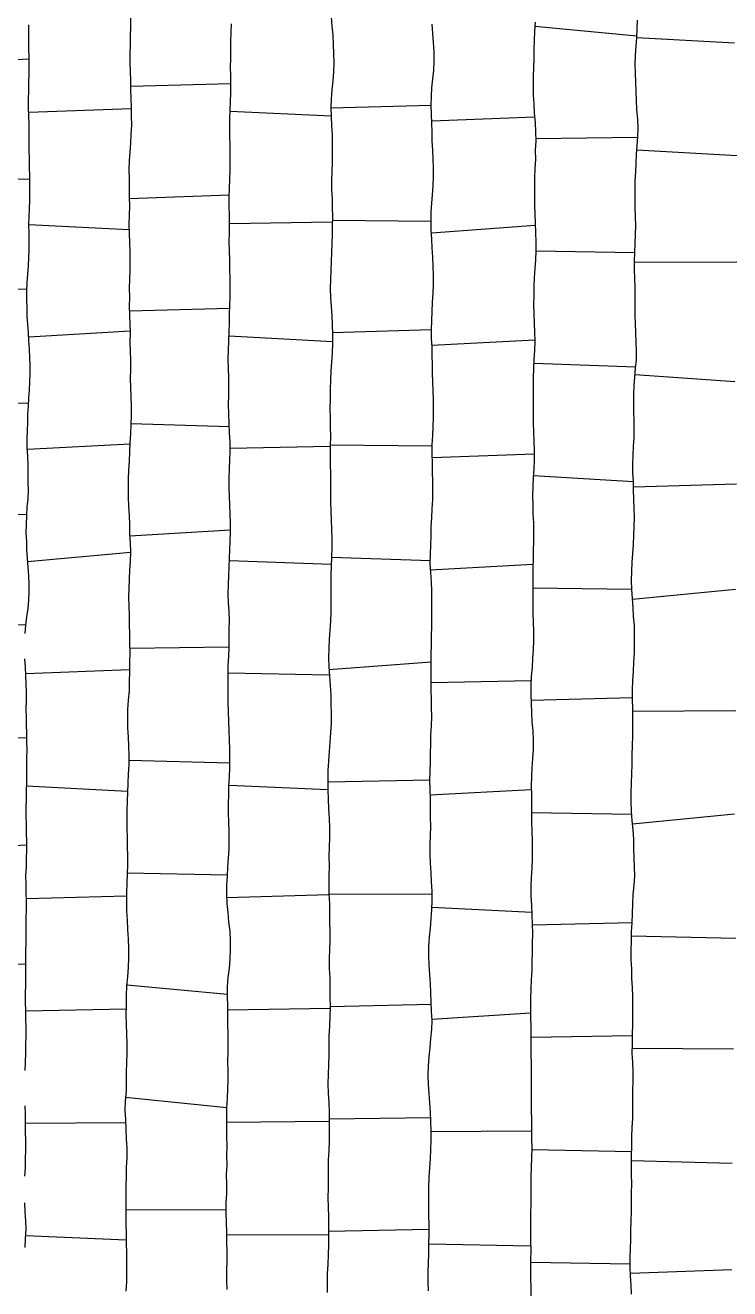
# Model space of a CAD drawing. Extents: x 703186 to 703989, y 1560402 to 1561368.
# Drawn here: x 703217.4 to 703248.8, y 1560850.6 to 1560906.8 of the extents above; entities that cross this region are included whole.
import ezdxf

# ---------------------------------------------------------------- set-up
doc = ezdxf.new("R2010")
doc.units = 0
doc.layers.add('10124_2002_REAL', color=30, linetype='Continuous')
doc.layers.add('AGROCAD PLL', color=7, linetype='Continuous')

msp = doc.modelspace()

# ---------------------------------------------------------------- linework, layer by layer
at = {"layer": '10124_2002_REAL'}
for points in [[(703222.0993, 1560907.1473), (703222.0977, 1560906.747), (703222.0835, 1560906.3533), (703222.0792, 1560905.9625), (703222.0674, 1560905.5709), (703222.0665, 1560905.18), (703222.071, 1560904.7868), (703222.0848, 1560904.3817), (703222.0967, 1560903.9747), (703222.1067, 1560903.5869), (703222.1158, 1560903.1966), (703222.1288, 1560902.7976), (703222.1297, 1560902.4034), (703222.1099, 1560901.9956), (703222.0887, 1560901.5898), (703222.0627, 1560901.1975), (703222.0301, 1560900.8051), (703222.0207, 1560900.4124), (703222.0258, 1560900.0068), (703222.0261, 1560899.5971), (703222.028, 1560899.1964), (703222.0432, 1560898.7844), (703222.03, 1560898.3844), (703222.0173, 1560897.9878), (703222.0287, 1560897.5807), (703222.0514, 1560897.1715), (703222.0585, 1560896.7588), (703222.0606, 1560896.3557), (703222.0607, 1560895.9493), (703222.0505, 1560895.5449), (703222.0365, 1560895.1395), (703222.0421, 1560894.7372), (703222.0392, 1560894.3341), (703222.0503, 1560893.9361), (703222.0613, 1560893.5416), (703222.075, 1560893.1424), (703222.0682, 1560892.739), (703222.0716, 1560892.3387), (703222.0858, 1560891.9347), (703222.091, 1560891.5294), (703222.0836, 1560891.1224), (703222.0896, 1560890.721), (703222.101, 1560890.3145), (703222.1191, 1560889.9056), (703222.1157, 1560889.4914), (703222.1023, 1560889.0842), (703222.0869, 1560888.666), (703222.0695, 1560888.2632), (703222.0454, 1560887.8624), (703222.0338, 1560887.4558), (703222.0084, 1560887.0497), (703221.9929, 1560886.6504), (703221.9816, 1560886.2453), (703221.9912, 1560885.8415), (703222.0038, 1560885.4321), (703222.0297, 1560885.0307), (703222.0416, 1560884.6264), (703222.0546, 1560884.2211), (703222.0775, 1560883.818), (703222.0852, 1560883.414), (703222.072, 1560883.0059), (703222.0485, 1560882.6056), (703222.0297, 1560882.2056), (703222.0105, 1560881.8053), (703222.0093, 1560881.4049), (703222.0215, 1560880.9912), (703222.0281, 1560880.5827), (703222.0325, 1560880.1735), (703222.0402, 1560879.7657), (703222.0546, 1560879.3404), (703222.0589, 1560878.9262), (703222.0478, 1560878.5041), (703222.0464, 1560878.0752), (703222.0388, 1560877.6533), (703222.0309, 1560877.2353), (703221.9952, 1560876.8149), (703221.9584, 1560876.3968), (703221.9511, 1560875.9869), (703221.9629, 1560875.5826), (703221.9851, 1560875.1785), (703222.0089, 1560874.7671), (703222.0227, 1560874.3564), (703222.013, 1560873.9494), (703221.9919, 1560873.537), (703221.9743, 1560873.1309), (703221.9606, 1560872.7267), (703221.9428, 1560872.3218), (703221.9243, 1560871.9233), (703221.9253, 1560871.5205), (703221.936, 1560871.1068), (703221.9391, 1560870.6914), (703221.945, 1560870.2901), (703221.9521, 1560869.8953), (703221.9562, 1560869.4911), (703221.9472, 1560869.0812), (703221.9353, 1560868.6812), (703221.9102, 1560868.2693), (703221.9097, 1560867.8538), (703221.9171, 1560867.4509), (703221.9427, 1560867.0394), (703221.9627, 1560866.6255), (703221.9907, 1560866.2068), (703222.0014, 1560865.7777), (703222.0072, 1560865.3601), (703221.9941, 1560864.9416), (703221.9595, 1560864.5171), (703221.9211, 1560864.0959), (703221.9051, 1560863.6826), (703221.8993, 1560863.2566), (703221.8846, 1560862.827), (703221.8937, 1560862.4054), (703221.9199, 1560861.9803), (703221.9349, 1560861.5504), (703221.9336, 1560861.1187), (703221.9177, 1560860.6918), (703221.8917, 1560860.2689), (703221.9007, 1560859.8415), (703221.8982, 1560859.4224), (703221.8558, 1560859.0035), (703221.84, 1560858.5844), (703221.8651, 1560858.1596), (703221.8853, 1560857.7294), (703221.9002, 1560857.3073), (703221.9219, 1560856.8889), (703221.9261, 1560856.4687), (703221.8957, 1560856.0384), (703221.9057, 1560855.6266), (703221.8849, 1560855.2052), (703221.8772, 1560854.7852), (703221.8816, 1560854.36), (703221.8812, 1560853.9385), (703221.8881, 1560853.5178), (703221.8928, 1560853.0874), (703221.8984, 1560852.6599), (703221.917, 1560852.2407), (703221.9104, 1560851.8213), (703221.914, 1560851.3948), (703221.9121, 1560850.9623), (703221.8859, 1560850.5361)], [(703231.0205, 1560907.2113), (703231.0599, 1560906.8003), (703231.1003, 1560906.3929), (703231.1189, 1560905.9889), (703231.1333, 1560905.5795), (703231.1404, 1560905.1709), (703231.1298, 1560904.7657), (703231.0953, 1560904.3667), (703231.0545, 1560903.9686), (703231.0255, 1560903.5692), (703231.0138, 1560903.1683), (703231.0242, 1560902.7791), (703231.0407, 1560902.3665), (703231.0617, 1560901.9643), (703231.0684, 1560901.5626), (703231.0727, 1560901.1462), (703231.0618, 1560900.7385), (703231.0476, 1560900.3329), (703231.0397, 1560899.9227), (703231.0424, 1560899.5226), (703231.0636, 1560899.1222), (703231.0635, 1560898.7253), (703231.0768, 1560898.324), (703231.0734, 1560897.9225), (703231.064, 1560897.5341), (703231.056, 1560897.1288), (703231.0399, 1560896.7349), (703231.0206, 1560896.3344), (703231.01, 1560895.9335), (703230.9911, 1560895.5326), (703230.98, 1560895.1293), (703230.993, 1560894.7234), (703231.0194, 1560894.3232), (703231.0475, 1560893.9215), (703231.0721, 1560893.508), (703231.0847, 1560893.0919), (703231.0822, 1560892.6831), (703231.0688, 1560892.2718), (703231.0387, 1560891.8569), (703231.0128, 1560891.451), (703230.9933, 1560891.0448), (703230.978, 1560890.6343), (703230.9719, 1560890.2205), (703230.9711, 1560889.797), (703230.9821, 1560889.3799), (703230.9858, 1560888.9695), (703230.9874, 1560888.5516), (703230.9831, 1560888.1273), (703230.9768, 1560887.7104), (703230.9839, 1560887.2947), (703230.996, 1560886.889), (703230.9987, 1560886.4768), (703230.9975, 1560886.0499), (703230.9955, 1560885.6432), (703231.0089, 1560885.231), (703231.0203, 1560884.822), (703231.0397, 1560884.414), (703231.0481, 1560883.9993), (703231.0574, 1560883.5919), (703231.0347, 1560883.1849), (703231.0213, 1560882.7752), (703231.0132, 1560882.3786), (703231.0146, 1560881.9709), (703231.0017, 1560881.5611), (703231.0014, 1560881.1467), (703231.0037, 1560880.7356), (703230.9882, 1560880.3275), (703230.9628, 1560879.9322), (703230.9337, 1560879.5326), (703230.9195, 1560879.1249), (703230.909, 1560878.7178), (703230.9133, 1560878.3042), (703230.9454, 1560877.8862), (703230.9779, 1560877.4698), (703231.0044, 1560877.0547), (703231.0138, 1560876.6387), (703231.022, 1560876.2236), (703231.0188, 1560875.7929), (703230.9949, 1560875.3737), (703230.9622, 1560874.9544), (703230.9391, 1560874.5289), (703230.9064, 1560874.1113), (703230.8763, 1560873.6933), (703230.8723, 1560873.2655), (703230.8799, 1560872.8366), (703230.8949, 1560872.4102), (703230.9051, 1560871.9807), (703230.9291, 1560871.5592), (703230.9485, 1560871.1387), (703230.9481, 1560870.7088), (703230.9319, 1560870.281), (703230.9208, 1560869.8617), (703230.9277, 1560869.4394), (703230.9213, 1560869.0228), (703230.9228, 1560868.6081), (703230.9244, 1560868.1889), (703230.9436, 1560867.7763), (703230.954, 1560867.3608), (703230.9518, 1560866.949), (703230.9575, 1560866.5442), (703230.96, 1560866.1316), (703230.9469, 1560865.726), (703230.9277, 1560865.3098), (703230.9338, 1560864.8903), (703230.9571, 1560864.4695), (703230.9592, 1560864.0424), (703230.9666, 1560863.6227), (703230.9762, 1560863.1837), (703230.9676, 1560862.7532), (703230.9426, 1560862.3255), (703230.9198, 1560861.8964), (703230.9176, 1560861.472), (703230.923, 1560861.0445), (703230.9043, 1560860.6104), (703230.8901, 1560860.1756), (703230.8794, 1560859.7547), (703230.8912, 1560859.3352), (703230.9191, 1560858.9097), (703230.9329, 1560858.4896), (703230.9384, 1560858.0676), (703230.9397, 1560857.6483), (703230.9363, 1560857.2237), (703230.9205, 1560856.7971), (703230.8894, 1560856.3811), (703230.8859, 1560855.9614), (703230.8864, 1560855.5372), (703230.8945, 1560855.1171), (703230.8794, 1560854.6989), (703230.8877, 1560854.2742), (703230.9019, 1560853.8509), (703230.8996, 1560853.4338), (703230.9083, 1560853.0147), (703230.9065, 1560852.5817), (703230.8973, 1560852.1539), (703230.8697, 1560851.7276), (703230.8475, 1560851.3078), (703230.84, 1560850.8947), (703230.8493, 1560850.4749)], [(703217.4033, 1560879.7809), (703217.4315, 1560880.1541), (703217.4826, 1560880.526), (703217.5324, 1560880.898), (703217.5693, 1560881.2614), (703217.5859, 1560881.6213), (703217.5821, 1560881.9821), (703217.5681, 1560882.3479), (703217.5366, 1560882.7338), (703217.5022, 1560883.1187), (703217.4841, 1560883.5027), (703217.4732, 1560883.8786), (703217.4536, 1560884.2596), (703217.4606, 1560884.635), (703217.4713, 1560885.0113), (703217.4954, 1560885.3968), (703217.5306, 1560885.7795), (703217.5486, 1560886.1536), (703217.5434, 1560886.5358), (703217.5407, 1560886.9123), (703217.5349, 1560887.288), (703217.5197, 1560887.6678), (703217.4999, 1560888.0506), (703217.4957, 1560888.4355), (703217.5095, 1560888.8103), (703217.5188, 1560889.1729), (703217.522, 1560889.5367), (703217.5451, 1560889.8954), (703217.5706, 1560890.2483), (703217.5959, 1560890.6031), (703217.6144, 1560890.9644), (703217.6223, 1560891.324), (703217.6243, 1560891.6919), (703217.613, 1560892.0579), (703217.5914, 1560892.4282), (703217.5702, 1560892.7968), (703217.5481, 1560893.1672), (703217.5196, 1560893.5325), (703217.4961, 1560893.9035), (703217.486, 1560894.2737), (703217.4749, 1560894.6458), (703217.476, 1560895.0132), (703217.4947, 1560895.3885), (703217.5233, 1560895.7598), (703217.5496, 1560896.1311), (703217.57, 1560896.4984), (703217.5776, 1560896.8591), (703217.5826, 1560897.2295), (703217.5755, 1560897.5979), (703217.5695, 1560897.9565), (703217.5873, 1560898.3159), (703217.5975, 1560898.6788), (703217.6144, 1560899.0446), (703217.6158, 1560899.413), (703217.6162, 1560899.7756), (703217.6079, 1560900.1389), (703217.6027, 1560900.5155), (703217.5897, 1560900.897), (703217.5833, 1560901.2785), (703217.5828, 1560901.6574), (703217.5806, 1560902.0347), (703217.5745, 1560902.419), (703217.5694, 1560902.7932), (703217.5555, 1560903.1686), (703217.5591, 1560903.5529), (703217.5672, 1560903.9265), (703217.57, 1560904.2981), (703217.5838, 1560904.6754), (703217.5849, 1560905.0475), (703217.5891, 1560905.4158), (703217.5735, 1560905.7857), (703217.5683, 1560906.1456), (703217.5741, 1560906.5009), (703217.5631, 1560906.8614)], [(703226.4008, 1560850.6099), (703226.3838, 1560851.0225), (703226.3841, 1560851.4525), (703226.3875, 1560851.8836), (703226.3913, 1560852.3027), (703226.3818, 1560852.7239), (703226.383, 1560853.1502), (703226.3604, 1560853.5828), (703226.3559, 1560854.0147), (703226.3572, 1560854.444), (703226.3725, 1560854.872), (703226.3832, 1560855.2884), (703226.3722, 1560855.7197), (703226.3882, 1560856.1396), (703226.3853, 1560856.5663), (703226.3904, 1560856.9831), (703226.3797, 1560857.4167), (703226.3766, 1560857.8326), (703226.373, 1560858.2539), (703226.3826, 1560858.6802), (703226.4036, 1560859.1015), (703226.4185, 1560859.5201), (703226.4344, 1560859.9199), (703226.4371, 1560860.3346), (703226.4301, 1560860.7498), (703226.4324, 1560861.157), (703226.4404, 1560861.583), (703226.4319, 1560861.9945), (703226.4277, 1560862.4062), (703226.4241, 1560862.8177), (703226.4178, 1560863.2266), (703226.4081, 1560863.6466), (703226.4042, 1560864.0678), (703226.4454, 1560864.4834), (703226.4994, 1560864.8928), (703226.5313, 1560865.303), (703226.5494, 1560865.7126), (703226.5457, 1560866.126), (703226.5227, 1560866.538), (703226.4729, 1560866.956), (703226.4395, 1560867.3719), (703226.3927, 1560867.7717), (703226.3801, 1560868.178), (703226.3855, 1560868.5924), (703226.403, 1560868.9967), (703226.4247, 1560869.4017), (703226.4546, 1560869.7987), (703226.4812, 1560870.1973), (703226.4841, 1560870.5941), (703226.4765, 1560870.9922), (703226.466, 1560871.3996), (703226.459, 1560871.8114), (703226.4517, 1560872.2135), (703226.4618, 1560872.613), (703226.476, 1560873.0068), (703226.4926, 1560873.4062), (703226.5089, 1560873.8167), (703226.5111, 1560874.2168), (703226.5106, 1560874.6318), (703226.496, 1560875.048), (703226.4897, 1560875.4631), (703226.472, 1560875.8785), (703226.4493, 1560876.2948), (703226.4335, 1560876.7089), (703226.4348, 1560877.1232), (703226.4378, 1560877.5355), (703226.4342, 1560877.9534), (703226.4422, 1560878.3608), (703226.4664, 1560878.7667), (703226.4822, 1560879.165), (703226.4852, 1560879.5602), (703226.4901, 1560879.9646), (703226.5, 1560880.3649), (703226.4767, 1560880.7603), (703226.4522, 1560881.1591), (703226.4364, 1560881.5561), (703226.4476, 1560881.958), (703226.4666, 1560882.3556), (703226.4844, 1560882.739), (703226.4984, 1560883.1251), (703226.5198, 1560883.5088), (703226.5341, 1560883.892), (703226.5401, 1560884.2975), (703226.5401, 1560884.6991), (703226.5234, 1560885.099), (703226.5167, 1560885.5001), (703226.4992, 1560885.899), (703226.4863, 1560886.2968), (703226.4859, 1560886.6987), (703226.5031, 1560887.1022), (703226.5153, 1560887.5019), (703226.5305, 1560887.8969), (703226.5221, 1560888.3049), (703226.5026, 1560888.7157), (703226.4901, 1560889.1284), (703226.4711, 1560889.5416), (703226.4576, 1560889.9686), (703226.467, 1560890.3753), (703226.4738, 1560890.7703), (703226.4669, 1560891.1706), (703226.451, 1560891.5782), (703226.4386, 1560891.9807), (703226.4495, 1560892.3931), (703226.4661, 1560892.8006), (703226.4873, 1560893.1998), (703226.5052, 1560893.594), (703226.5042, 1560893.9822), (703226.516, 1560894.3775), (703226.5252, 1560894.7737), (703226.5338, 1560895.1795), (703226.5262, 1560895.5803), (703226.5138, 1560895.9897), (703226.5076, 1560896.3974), (703226.4942, 1560896.7975), (703226.4889, 1560897.2048), (703226.4947, 1560897.6054), (703226.5021, 1560897.9995), (703226.4961, 1560898.3917), (703226.4795, 1560898.781), (703226.4795, 1560899.1813), (703226.4955, 1560899.582), (703226.5162, 1560899.9899), (703226.5333, 1560900.3778), (703226.5341, 1560900.7598), (703226.5284, 1560901.1543), (703226.5282, 1560901.5238), (703226.5087, 1560901.8928), (703226.5106, 1560902.2826), (703226.5141, 1560902.6767), (703226.5312, 1560903.0535), (703226.537, 1560903.4332), (703226.5539, 1560903.8118), (703226.5586, 1560904.1957), (703226.5506, 1560904.5835), (703226.5419, 1560904.97), (703226.5542, 1560905.3593), (703226.5563, 1560905.7404), (703226.5526, 1560906.1316), (703226.5695, 1560906.5202), (703226.5808, 1560906.8986)], [(703235.3565, 1560850.544), (703235.3393, 1560850.9606), (703235.337, 1560851.3793), (703235.3487, 1560851.7941), (703235.3665, 1560852.215), (703235.3761, 1560852.6373), (703235.3849, 1560853.0689), (703235.3818, 1560853.4839), (703235.3683, 1560853.9065), (703235.3779, 1560854.3188), (703235.3703, 1560854.7438), (703235.3697, 1560855.1634), (703235.3831, 1560855.5919), (703235.4107, 1560856.0136), (703235.4441, 1560856.4235), (703235.4667, 1560856.8355), (703235.4797, 1560857.2515), (703235.477, 1560857.6648), (703235.4646, 1560858.0779), (703235.445, 1560858.4986), (703235.4188, 1560858.9081), (703235.3827, 1560859.32), (703235.3567, 1560859.7296), (703235.3402, 1560860.1399), (703235.3512, 1560860.5489), (703235.3883, 1560860.9603), (703235.4248, 1560861.3705), (703235.4649, 1560861.7739), (703235.5097, 1560862.181), (703235.5137, 1560862.5774), (703235.4873, 1560862.9848), (703235.4714, 1560863.3916), (703235.4581, 1560863.8019), (703235.4487, 1560864.2067), (703235.4119, 1560864.6139), (703235.383, 1560865.027), (703235.3659, 1560865.4496), (703235.3741, 1560865.8636), (703235.3936, 1560866.2761), (703235.4391, 1560866.6877), (703235.4788, 1560867.1004), (703235.5002, 1560867.5115), (703235.521, 1560867.9163), (703235.5145, 1560868.3228), (703235.4837, 1560868.7387), (703235.4711, 1560869.1501), (703235.4502, 1560869.5629), (703235.428, 1560869.9664), (703235.4309, 1560870.3824), (703235.4479, 1560870.7981), (703235.4579, 1560871.2064), (703235.4413, 1560871.6161), (703235.45, 1560872.0237), (703235.4454, 1560872.434), (703235.4249, 1560872.8401), (703235.422, 1560873.2473), (703235.4325, 1560873.6549), (703235.4402, 1560874.0573), (703235.44, 1560874.4597), (703235.4578, 1560874.8697), (703235.4615, 1560875.2718), (703235.4827, 1560875.6753), (703235.4979, 1560876.0763), (703235.4944, 1560876.4739), (703235.4875, 1560876.8648), (703235.4786, 1560877.2601), (703235.4716, 1560877.6601), (703235.4719, 1560878.0644), (703235.4738, 1560878.469), (703235.4755, 1560878.8714), (703235.4853, 1560879.2726), (703235.4926, 1560879.6751), (703235.4976, 1560880.075), (703235.5014, 1560880.4729), (703235.5079, 1560880.8776), (703235.5062, 1560881.2784), (703235.5024, 1560881.679), (703235.4838, 1560882.0879), (703235.4574, 1560882.4934), (703235.4344, 1560882.9021), (703235.4434, 1560883.3135), (703235.4597, 1560883.7195), (703235.4683, 1560884.1263), (703235.4804, 1560884.5256), (703235.4982, 1560884.9266), (703235.5172, 1560885.3311), (703235.5531, 1560885.7447), (703235.5532, 1560886.1504), (703235.5487, 1560886.5545), (703235.5339, 1560886.9607), (703235.5312, 1560887.36), (703235.5159, 1560887.7696), (703235.5253, 1560888.1762), (703235.5429, 1560888.5846), (703235.5648, 1560888.9898), (703235.5724, 1560889.3889), (703235.5786, 1560889.7886), (703235.5849, 1560890.1817), (703235.5706, 1560890.5735), (703235.5499, 1560890.9665), (703235.5405, 1560891.3574), (703235.5393, 1560891.7513), (703235.5228, 1560892.1276), (703235.5123, 1560892.5133), (703235.4916, 1560892.9), (703235.4887, 1560893.2965), (703235.5101, 1560893.7046), (703235.5241, 1560894.1085), (703235.5407, 1560894.513), (703235.5613, 1560894.9126), (703235.5712, 1560895.3111), (703235.5781, 1560895.7133), (703235.569, 1560896.1188), (703235.5458, 1560896.5294), (703235.5163, 1560896.9307), (703235.5076, 1560897.329), (703235.478, 1560897.7252), (703235.4676, 1560898.1284), (703235.4746, 1560898.5233), (703235.5038, 1560898.9171), (703235.5345, 1560899.3022), (703235.5603, 1560899.6954), (703235.5761, 1560900.0986), (703235.5757, 1560900.4954), (703235.5586, 1560900.8877), (703235.5431, 1560901.2857), (703235.5213, 1560901.6891), (703235.5192, 1560902.0914), (703235.5085, 1560902.4864), (703235.4932, 1560902.8855), (703235.4806, 1560903.2825), (703235.4819, 1560903.6706), (703235.5091, 1560904.0604), (703235.5466, 1560904.4517), (703235.5866, 1560904.8375), (703235.6092, 1560905.2412), (703235.6031, 1560905.6498), (703235.573, 1560906.0631), (703235.55, 1560906.4748), (703235.5165, 1560906.8855)], [(703240.1066, 1560906.9794), (703240.0681, 1560906.5729), (703240.0514, 1560906.167), (703240.0445, 1560905.7613), (703240.0376, 1560905.3542), (703240.0338, 1560904.9573), (703240.021, 1560904.5483), (703240.0126, 1560904.1386), (703240.0135, 1560903.7377), (703240.0382, 1560903.3297), (703240.0612, 1560902.9223), (703240.1047, 1560902.5053), (703240.1247, 1560902.0912), (703240.1296, 1560901.6829), (703240.1081, 1560901.2807), (703240.112, 1560900.8706), (703240.0874, 1560900.4635), (703240.0763, 1560900.0548), (703240.0684, 1560899.6432), (703240.0691, 1560899.2408), (703240.0749, 1560898.8411), (703240.089, 1560898.4414), (703240.0988, 1560898.0277), (703240.1137, 1560897.6175), (703240.1328, 1560897.2077), (703240.1266, 1560896.8007), (703240.1183, 1560896.4098), (703240.0937, 1560896.0169), (703240.0651, 1560895.6108), (703240.0456, 1560895.2134), (703240.0367, 1560894.8141), (703240.0334, 1560894.4046), (703240.0378, 1560893.9968), (703240.0557, 1560893.5916), (703240.0774, 1560893.187), (703240.0828, 1560892.7735), (703240.0768, 1560892.374), (703240.0484, 1560891.9727), (703240.0339, 1560891.5725), (703240.0169, 1560891.1771), (703240.01, 1560890.7726), (703240.0153, 1560890.3632), (703240.0128, 1560889.9624), (703240.0162, 1560889.5451), (703240.0148, 1560889.1444), (703240.0292, 1560888.7472), (703240.0422, 1560888.3422), (703240.0608, 1560887.9329), (703240.055, 1560887.5287), (703240.0446, 1560887.112), (703240.0213, 1560886.711), (703239.9981, 1560886.307), (703239.9888, 1560885.9029), (703239.9935, 1560885.5095), (703240.0062, 1560885.1047), (703240.0231, 1560884.6905), (703240.0303, 1560884.2843), (703240.0248, 1560883.8769), (703240.0113, 1560883.4791), (703240.0073, 1560883.0891), (703240.0024, 1560882.6922), (703240, 1560882.2839), (703239.9998, 1560881.8828), (703239.9954, 1560881.485), (703239.9947, 1560881.0903), (703240.0035, 1560880.6874), (703240.0166, 1560880.2879), (703240.0327, 1560879.8871), (703240.0262, 1560879.4804), (703240.0142, 1560879.0704), (703239.9872, 1560878.6813), (703239.9713, 1560878.28), (703239.9307, 1560877.8774), (703239.911, 1560877.4773), (703239.911, 1560877.0801), (703239.9217, 1560876.6822), (703239.936, 1560876.2756), (703239.9571, 1560875.8615), (703240.0011, 1560875.4488), (703240.0198, 1560875.0371), (703240.0072, 1560874.6259), (703239.9823, 1560874.22), (703239.9581, 1560873.8144), (703239.9358, 1560873.4182), (703239.9244, 1560873.0126), (703239.9339, 1560872.6007), (703239.9473, 1560872.1952), (703239.941, 1560871.7894), (703239.9379, 1560871.3884), (703239.9549, 1560870.9836), (703239.9638, 1560870.5818), (703239.9654, 1560870.1785), (703239.9695, 1560869.7624), (703239.9519, 1560869.3489), (703239.9299, 1560868.9292), (703239.9081, 1560868.5264), (703239.9101, 1560868.1147), (703239.9364, 1560867.6928), (703239.9595, 1560867.2786), (703239.9705, 1560866.8582), (703239.9796, 1560866.4435), (703239.9757, 1560866.0242), (703239.9692, 1560865.6122), (703239.9618, 1560865.2003), (703239.9512, 1560864.7947), (703239.9314, 1560864.376), (703239.9091, 1560863.9662), (703239.8924, 1560863.5482), (703239.892, 1560863.1346), (703239.895, 1560862.7272), (703239.9066, 1560862.3208), (703239.9108, 1560861.9023), (703239.9175, 1560861.4801), (703239.9163, 1560861.0631), (703239.9218, 1560860.6539), (703239.9293, 1560860.2414), (703239.932, 1560859.8239), (703239.9281, 1560859.4077), (703239.925, 1560858.9817), (703239.9268, 1560858.5677), (703239.9344, 1560858.1433), (703239.9379, 1560857.7232), (703239.945, 1560857.3156), (703239.9492, 1560856.8987), (703239.9415, 1560856.4793), (703239.9207, 1560856.0489), (703239.9034, 1560855.6365), (703239.9087, 1560855.2328), (703239.9116, 1560854.8131), (703239.9081, 1560854.4045), (703239.9008, 1560853.986), (703239.9017, 1560853.567), (703239.8907, 1560853.1595), (703239.8931, 1560852.755), (703239.9078, 1560852.3418), (703239.896, 1560851.9276), (703239.8885, 1560851.5114), (703239.8968, 1560851.1018), (703239.9102, 1560850.6935), (703239.9121, 1560850.2893)], [(703244.3888, 1560850.4007), (703244.3692, 1560850.7959), (703244.345, 1560851.2059), (703244.3303, 1560851.6203), (703244.3292, 1560852.0295), (703244.3493, 1560852.4354), (703244.3617, 1560852.8356), (703244.3567, 1560853.2411), (703244.376, 1560853.6516), (703244.3927, 1560854.0604), (703244.3899, 1560854.4794), (703244.3954, 1560854.8946), (703244.4031, 1560855.3079), (703244.393, 1560855.7216), (703244.385, 1560856.1302), (703244.3954, 1560856.5463), (703244.4045, 1560856.9632), (703244.4105, 1560857.3862), (703244.426, 1560857.8083), (703244.4455, 1560858.2202), (703244.4485, 1560858.6306), (703244.4483, 1560859.041), (703244.4531, 1560859.4575), (703244.4608, 1560859.8667), (703244.4578, 1560860.2756), (703244.4431, 1560860.6987), (703244.4269, 1560861.1157), (703244.4289, 1560861.5359), (703244.4382, 1560861.9641), (703244.4477, 1560862.3867), (703244.4521, 1560862.8041), (703244.4571, 1560863.2162), (703244.4516, 1560863.6209), (703244.431, 1560864.0356), (703244.4103, 1560864.446), (703244.4063, 1560864.872), (703244.3831, 1560865.2836), (703244.3831, 1560865.6919), (703244.3858, 1560866.0992), (703244.3947, 1560866.5027), (703244.415, 1560866.9162), (703244.4321, 1560867.3352), (703244.4474, 1560867.7591), (703244.4722, 1560868.1812), (703244.5117, 1560868.5964), (703244.5434, 1560868.9959), (703244.5295, 1560869.4039), (703244.5103, 1560869.8088), (703244.5007, 1560870.211), (703244.4954, 1560870.6248), (703244.4606, 1560871.0464), (703244.4197, 1560871.4664), (703244.3897, 1560871.8821), (703244.3785, 1560872.2931), (703244.3777, 1560872.7109), (703244.3876, 1560873.1274), (703244.4001, 1560873.5464), (703244.4134, 1560873.9621), (703244.4274, 1560874.3786), (703244.4394, 1560874.7986), (703244.4451, 1560875.211), (703244.45, 1560875.6191), (703244.4468, 1560876.027), (703244.444, 1560876.4428), (703244.4332, 1560876.8562), (703244.4345, 1560877.2732), (703244.4469, 1560877.6883), (703244.4753, 1560878.101), (703244.499, 1560878.508), (703244.5232, 1560878.9102), (703244.5308, 1560879.3059), (703244.5315, 1560879.7203), (703244.5173, 1560880.1346), (703244.481, 1560880.5371), (703244.4684, 1560880.9402), (703244.429, 1560881.3455), (703244.3985, 1560881.7468), (703244.3883, 1560882.1494), (703244.4014, 1560882.5532), (703244.4234, 1560882.9537), (703244.4457, 1560883.3477), (703244.4811, 1560883.7466), (703244.4977, 1560884.1439), (703244.511, 1560884.548), (703244.5192, 1560884.9506), (703244.5059, 1560885.3519), (703244.497, 1560885.7573), (703244.4852, 1560886.1596), (703244.4736, 1560886.5499), (703244.4545, 1560886.9428), (703244.4462, 1560887.3315), (703244.4652, 1560887.718), (703244.4849, 1560888.1019), (703244.5063, 1560888.4798), (703244.5057, 1560888.8592), (703244.5144, 1560889.2378), (703244.4993, 1560889.6263), (703244.4916, 1560890.0214), (703244.4935, 1560890.4224), (703244.5109, 1560890.8195), (703244.5437, 1560891.1921), (703244.5711, 1560891.5784), (703244.6064, 1560891.9655), (703244.615, 1560892.3479), (703244.5996, 1560892.7465), (703244.5848, 1560893.1531), (703244.572, 1560893.5517), (703244.5591, 1560893.9535), (703244.5495, 1560894.3573), (703244.5488, 1560894.7612), (703244.549, 1560895.1721), (703244.5387, 1560895.5744), (703244.5236, 1560895.9621), (703244.5226, 1560896.3426), (703244.5397, 1560896.7305), (703244.5505, 1560897.1239), (703244.5649, 1560897.5252), (703244.5786, 1560897.9255), (703244.5742, 1560898.3173), (703244.5568, 1560898.7182), (703244.5551, 1560899.1196), (703244.5509, 1560899.522), (703244.5594, 1560899.9179), (703244.5772, 1560900.3137), (703244.5963, 1560900.7077), (703244.6166, 1560901.0937), (703244.6389, 1560901.4769), (703244.6669, 1560901.8711), (703244.6866, 1560902.2608), (703244.6664, 1560902.66), (703244.6347, 1560903.0696), (703244.6096, 1560903.4851), (703244.5983, 1560903.8926), (703244.5785, 1560904.3017), (703244.5637, 1560904.6967), (703244.5564, 1560905.1086), (703244.5761, 1560905.5101), (703244.6047, 1560905.9041), (703244.6285, 1560906.2864), (703244.6492, 1560906.6699), (703244.6533, 1560907.0566)], [(703217.3981, 1560860.3505), (703217.4211, 1560860.7347), (703217.4341, 1560861.1129), (703217.4383, 1560861.4934), (703217.4503, 1560861.8711), (703217.4521, 1560862.2535), (703217.436, 1560862.6388), (703217.4289, 1560863.0166), (703217.4129, 1560863.3936), (703217.4182, 1560863.7674), (703217.4326, 1560864.1395), (703217.4386, 1560864.5152), (703217.4355, 1560864.8885), (703217.4333, 1560865.2679), (703217.4404, 1560865.6542), (703217.451, 1560866.0279), (703217.4533, 1560866.3978), (703217.448, 1560866.7702), (703217.4517, 1560867.1339), (703217.459, 1560867.499), (703217.4613, 1560867.8771), (703217.4519, 1560868.26), (703217.4414, 1560868.6381), (703217.4343, 1560869.0178), (703217.4573, 1560869.3987), (703217.4703, 1560869.7794), (703217.4722, 1560870.1549), (703217.4743, 1560870.5278), (703217.4649, 1560870.9039), (703217.4584, 1560871.2932), (703217.4509, 1560871.6735), (703217.45, 1560872.0506), (703217.4582, 1560872.4221), (703217.4575, 1560872.786), (703217.4766, 1560873.152), (703217.4721, 1560873.5064), (703217.4723, 1560873.8654), (703217.4754, 1560874.2398), (703217.486, 1560874.6077), (703217.4767, 1560874.9837), (703217.4712, 1560875.3582), (703217.4681, 1560875.7178), (703217.46, 1560876.0678), (703217.4507, 1560876.4225), (703217.4579, 1560876.7911), (703217.4591, 1560877.164), (703217.4499, 1560877.5388), (703217.4387, 1560877.9105), (703217.4237, 1560878.2809), (703217.3955, 1560878.6541)], [(703217.3945, 1560855.6487), (703217.4119, 1560856.035), (703217.4201, 1560856.4263), (703217.4276, 1560856.8225), (703217.4294, 1560857.2206), (703217.4255, 1560857.6194), (703217.4233, 1560858.0069), (703217.4211, 1560858.3902), (703217.3973, 1560858.7817)], [(703217.4061, 1560852.4819), (703217.4258, 1560852.8787), (703217.4427, 1560853.2737), (703217.4378, 1560853.6679), (703217.4099, 1560854.0621), (703217.383, 1560854.461)]]:
    msp.add_lwpolyline(points, dxfattribs=at)
at = {"layer": 'AGROCAD PLL', "color": 1, "true_color": 0xff0000}
for points in [[(703240.089, 1560906.7938), (703244.6327, 1560906.3635)], [(703217.5629, 1560902.9691), (703222.1177, 1560903.1377)], [(703235.5044, 1560902.5932), (703240.0772, 1560902.7685)], [(703226.5018, 1560898.02), (703231.0748, 1560898.0899)], [(703235.4875, 1560897.5987), (703240.1019, 1560897.9434)], [(703244.5227, 1560896.3019), (703249.0729, 1560896.3139)], [(703226.4778, 1560893.0217), (703231.0828, 1560892.7771)], [(703235.5075, 1560892.6036), (703240.0818, 1560892.8485)], [(703212.9324, 1560890.1326), (703217.5551, 1560890.0344)], [(703217.5035, 1560887.9818), (703222.0668, 1560888.2179)], [(703244.4807, 1560886.3107), (703249.0653, 1560886.4469)], [(703217.5139, 1560882.9873), (703222.0846, 1560883.3958)], [(703235.4508, 1560882.6106), (703240.0046, 1560882.8669)], [(703244.4318, 1560881.3163), (703249.0151, 1560881.7619)], [(703244.4318, 1560881.3163), (703249.0148, 1560881.7618)], [(703230.9227, 1560878.1813), (703235.4741, 1560878.5308)], [(703217.435, 1560878.0018), (703222.0468, 1560878.1886)], [(703244.4448, 1560876.323), (703249.0365, 1560876.3539)], [(703244.4334, 1560871.3259), (703248.979, 1560871.7685)], [(703230.9244, 1560868.1916), (703235.5163, 1560868.2091)], [(703244.391, 1560866.3345), (703249.0316, 1560866.2321)], [(703226.4205, 1560863.0529), (703230.975, 1560863.1231)], [(703226.3747, 1560858.0544), (703230.9381, 1560858.0934)]]:
    msp.add_lwpolyline(points, dxfattribs=at)
at = {"layer": 'AGROCAD PLL', "color": 5, "true_color": 0x0000ff}
for points in [[(703244.6288, 1560906.2911), (703248.9789, 1560906.0563)], [(703231.0755, 1560898.168), (703235.4675, 1560898.1309)], [(703231.0755, 1560898.168), (703235.4676, 1560898.1309)], [(703240.1266, 1560896.8025), (703244.5399, 1560896.7352)], [(703240.1266, 1560896.8025), (703244.5398, 1560896.7352)], [(703231.0823, 1560893.1727), (703235.4886, 1560893.3062)], [(703231.0823, 1560893.1727), (703235.4892, 1560893.3062)], [(703244.5518, 1560891.3059), (703248.9891, 1560890.9911)], [(703222.1038, 1560889.1307), (703226.4944, 1560888.9862)], [(703231.0345, 1560883.1779), (703235.4373, 1560883.0339)], [(703239.999, 1560881.8112), (703244.3981, 1560881.7626)], [(703212.9964, 1560880.1463), (703217.4359, 1560880.1859)], [(703222.0567, 1560879.1382), (703226.4823, 1560879.1841)], [(703235.4724, 1560877.6124), (703239.9215, 1560877.6902)], [(703226.4771, 1560873.0339), (703230.8796, 1560872.8509)], [(703226.4771, 1560873.0339), (703230.8794, 1560872.8509)], [(703239.9712, 1560866.8261), (703244.4154, 1560866.9236)], [(703239.9712, 1560866.8261), (703244.4153, 1560866.9236)], [(703235.5104, 1560862.6285), (703239.8936, 1560862.9125)], [(703217.4233, 1560858.0085), (703221.871, 1560858.0341)], [(703239.8942, 1560851.8301), (703244.33, 1560851.7501)]]:
    msp.add_lwpolyline(points, dxfattribs=at)
at = {"layer": 'AGROCAD PLL', "color": 3, "true_color": 0x00ff00}
for points in [[(703213.113, 1560905.1185), (703217.5883, 1560905.3469)], [(703222.0924, 1560904.1231), (703226.5574, 1560904.2536)], [(703231.0139, 1560903.1657), (703235.4805, 1560903.285)], [(703231.0139, 1560903.1657), (703235.4806, 1560903.285)], [(703226.5296, 1560903.0174), (703231.0233, 1560902.8135)], [(703240.1282, 1560901.7997), (703244.6657, 1560901.8542)], [(703244.6285, 1560901.2987), (703249.0962, 1560901.0387)], [(703213.0827, 1560900.1211), (703217.6113, 1560899.9913)], [(703222.0306, 1560899.127), (703226.4839, 1560899.2913)], [(703217.5702, 1560897.9707), (703222.024, 1560897.7501)], [(703212.9948, 1560895.1249), (703217.4803, 1560895.1001)], [(703222.0449, 1560894.129), (703226.5123, 1560894.2536)], [(703217.5595, 1560892.9765), (703222.0715, 1560893.2457)], [(703240.0424, 1560891.8071), (703244.577, 1560891.6428)], [(703226.5279, 1560888.0246), (703230.983, 1560888.1163)], [(703226.5279, 1560888.0246), (703230.9829, 1560888.1163)], [(703230.9836, 1560888.1759), (703235.5242, 1560888.1299)], [(703235.522, 1560887.6066), (703240.0585, 1560887.776)], [(703240.027, 1560886.8093), (703244.4736, 1560886.551)], [(703240.027, 1560886.8093), (703244.4735, 1560886.551)], [(703212.9426, 1560885.1433), (703217.4757, 1560885.0809)], [(703222.0595, 1560884.1352), (703226.5401, 1560884.3898)], [(703226.4949, 1560883.0274), (703231.0242, 1560882.8632)], [(703226.4357, 1560878.0316), (703230.941, 1560877.9431)], [(703239.9181, 1560876.816), (703244.4335, 1560876.9374)], [(703213.0038, 1560875.1505), (703217.4741, 1560875.1619)], [(703222.0176, 1560874.1434), (703226.5101, 1560874.0364)], [(703217.4688, 1560873.003), (703221.962, 1560872.7685)], [(703230.8736, 1560873.1895), (703235.4226, 1560873.2701)], [(703235.4363, 1560872.6144), (703239.9284, 1560872.8411)], [(703239.9415, 1560871.8224), (703244.399, 1560871.7532)], [(703212.9773, 1560870.1641), (703217.4735, 1560870.3829)], [(703221.9486, 1560869.1458), (703226.4057, 1560869.048)], [(703217.4582, 1560868.0049), (703221.91, 1560868.1142)], [(703226.3844, 1560868.0377), (703230.9244, 1560868.1785)], [(703226.3844, 1560868.0377), (703230.9249, 1560868.1785)], [(703235.5057, 1560867.6184), (703239.9533, 1560867.3899)], [(703212.9776, 1560865.1654), (703217.4344, 1560865.0801)], [(703221.9262, 1560864.1524), (703226.4072, 1560863.7439)], [(703230.976, 1560863.1937), (703235.4753, 1560863.2921)], [(703217.4291, 1560863.006), (703221.8936, 1560863.0899)], [(703239.912, 1560861.8281), (703244.4368, 1560861.8999)], [(703244.428, 1560861.3366), (703248.9302, 1560861.3151)], [(703221.8713, 1560859.1569), (703226.3836, 1560858.7002)], [(703230.9367, 1560858.1973), (703235.4563, 1560858.2562)], [(703235.4772, 1560857.6407), (703239.9388, 1560857.6699)], [(703239.9479, 1560856.8284), (703244.3998, 1560856.7467)], [(703244.3902, 1560856.3382), (703248.8755, 1560856.2261)], [(703221.8814, 1560854.1619), (703226.3563, 1560854.1576)], [(703230.9045, 1560853.1995), (703235.3832, 1560853.2925)], [(703217.4315, 1560853.0114), (703221.8963, 1560852.8204)], [(703226.3827, 1560853.0561), (703230.9077, 1560853.0434)], [(703235.3762, 1560852.6445), (703239.9003, 1560852.5523)], [(703244.3402, 1560851.3403), (703248.8546, 1560851.5004)]]:
    msp.add_lwpolyline(points, dxfattribs=at)

doc.saveas('drawing.dxf')
